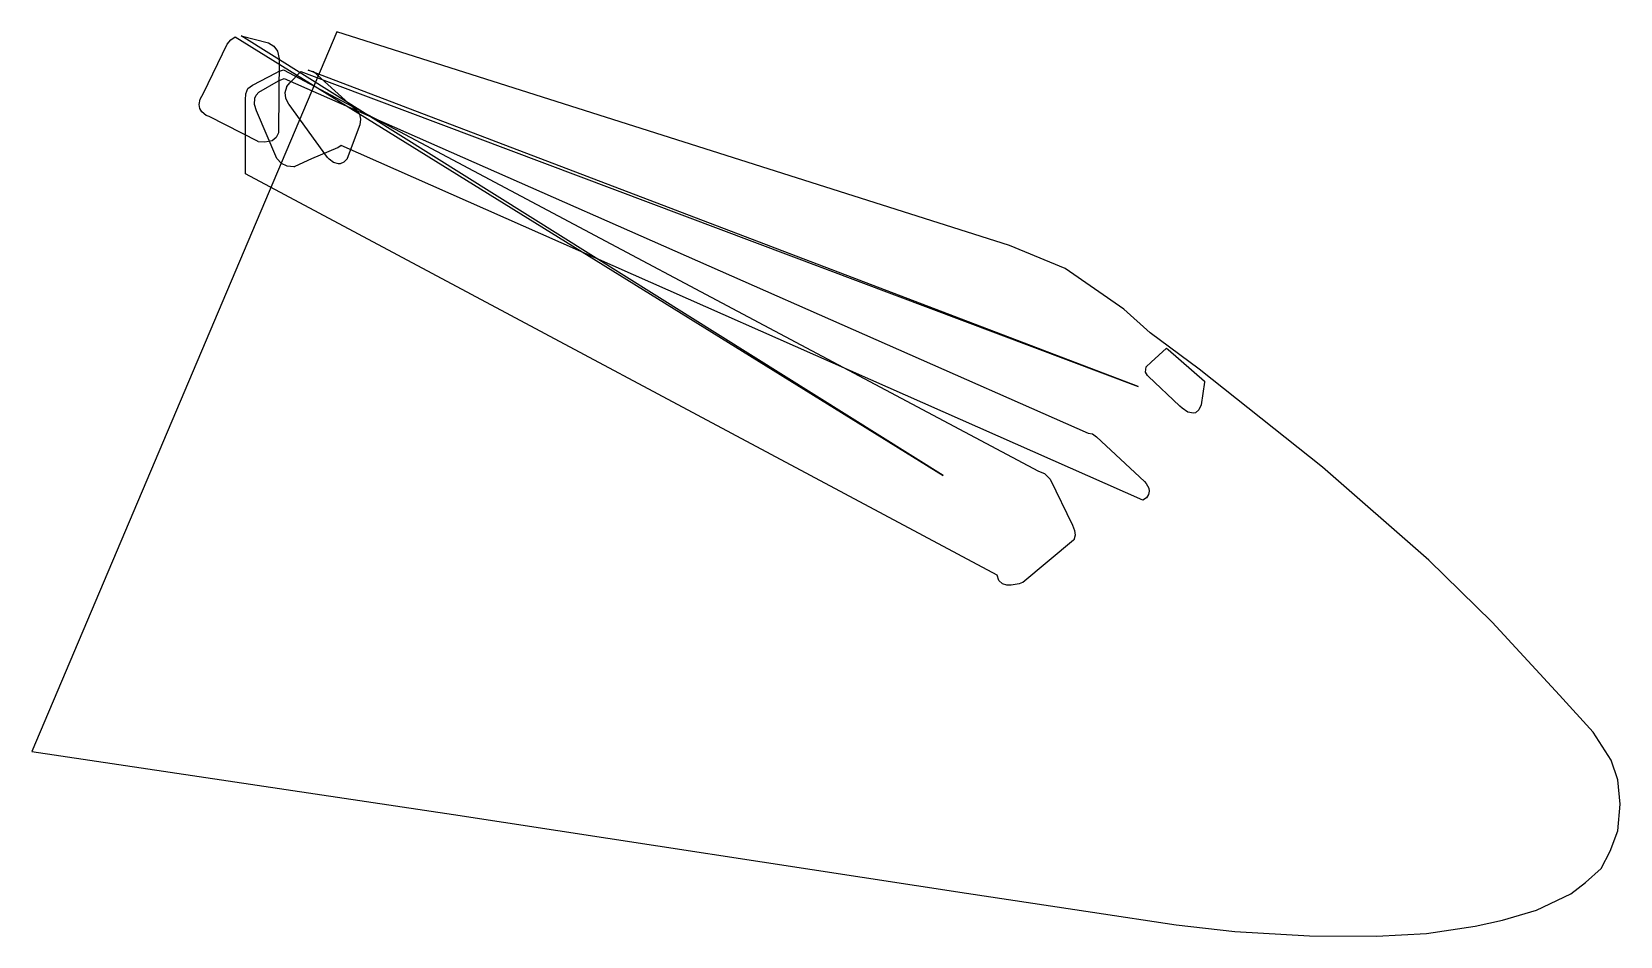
# Model space of a CAD drawing. Extents: x 0 to 206, y -21 to 101.
# Drawn here: x 161.65 to 205.54, y 75.62 to 100.64 of the extents above; entities that cross this region are included whole.
import ezdxf

# ---------------------------------------------------------------- set-up
doc = ezdxf.new("R2010")
doc.units = 0

msp = doc.modelspace()

# ---------------------------------------------------------------- linework, layer by layer
at = {"layer": 'F.Cu'}
for p, q in [((170.072, 100.641), (161.64503, 80.7339)), ((188.67055, 94.727577), (170.072, 100.641)), ((166.393583, 98.944525), (167.048428, 100.293895)), ((167.048428, 100.293895), (167.048993, 100.295024)), ((167.048993, 100.295024), (167.150415, 100.417943)), ((167.150415, 100.417943), (167.270582, 100.498421)), ((167.270582, 100.498421), (186.829489, 88.368743)), ((186.829489, 88.368743), (167.434, 100.525)), ((167.434, 100.525), (168.188614, 100.331523)), ((168.188614, 100.331523), (168.189, 100.331)), ((168.189, 100.331), (168.33838, 100.243359)), ((168.33838, 100.243359), (168.439805, 100.10776)), ((168.439805, 100.10776), (168.485556, 99.890582)), ((168.486, 99.8904), (168.466696, 97.90823)), ((168.485556, 99.890582), (168.486, 99.8904)), ((167.745608, 99.161136), (168.398246, 99.506198)), ((167.924095, 98.97303), (168.459323, 99.280607)), ((168.398246, 99.506198), (168.461086, 99.54313)), ((168.459323, 99.280607), (168.618626, 99.346201)), ((168.461086, 99.54313), (168.601647, 99.585023)), ((168.601647, 99.585023), (189.470359, 88.48505)), ((168.618626, 99.346201), (190.841779, 89.54063)), ((168.695548, 99.125887), (168.779332, 99.226759)), ((168.779332, 99.226759), (168.78046, 99.227888)), ((168.78046, 99.227888), (169.072605, 99.536018)), ((169.072605, 99.536018), (169.084176, 99.540985)), ((169.084176, 99.540985), (192.221469, 90.82661)), ((192.221469, 90.82661), (169.287, 99.5817)), ((169.287, 99.5817), (169.435277, 99.53981)), ((169.435277, 99.53981), (169.541661, 99.442243)), ((169.541661, 99.442243), (170.591731, 98.48754)), ((166.272318, 98.631987), (166.302635, 98.775302)), ((166.302635, 98.775302), (166.393583, 98.944525)), ((167.556, 98.7582), (167.561503, 98.927973)), ((167.561503, 98.927973), (167.615523, 99.069634)), ((167.615523, 99.069634), (167.745608, 99.161136)), ((167.798413, 98.631282), (167.808883, 98.802159)), ((167.808883, 98.802159), (167.848569, 98.889803)), ((167.848569, 98.889803), (167.920228, 98.969728)), ((167.920228, 98.969728), (167.924095, 98.97303)), ((168.651443, 98.964942), (168.691682, 99.120384)), ((168.663578, 98.807846), (168.651443, 98.964942)), ((168.753977, 98.631457), (168.663578, 98.807846)), ((168.691682, 99.120384), (168.695548, 99.125887)), ((166.289957, 98.514027), (166.272318, 98.631987)), ((166.342321, 98.424179), (166.289957, 98.514027)), ((166.468, 98.326615), (166.342321, 98.424179)), ((167.556, 96.7132), (167.556, 98.7582)), ((167.854084, 98.457097), (167.798413, 98.631282)), ((168.413567, 97.139697), (167.854084, 98.457097)), ((168.755106, 98.629199), (168.753977, 98.631457)), ((168.75567, 98.62807), (168.755106, 98.629199)), ((169.814, 97.1657), (168.75567, 98.62807)), ((170.591731, 98.48754), (170.700872, 98.35966)), ((170.700872, 98.35966), (170.732289, 98.221303)), ((166.544067, 98.297399), (166.468, 98.326615)), ((167.897847, 97.601217), (166.544067, 98.297399)), ((168.466696, 97.90823), (168.460628, 97.84484)), ((170.712, 98.0686), (170.361427, 97.136494)), ((170.712449, 98.069719), (170.712, 98.0686)), ((170.732289, 98.221303), (170.712449, 98.069719)), ((167.90335, 97.600088), (167.897847, 97.601217)), ((168.088008, 97.584114), (167.90335, 97.600088)), ((168.285343, 97.623801), (168.088008, 97.584114)), ((168.401096, 97.712548), (168.285343, 97.623801)), ((168.460628, 97.84484), (168.401096, 97.712548)), ((170.199, 97.4975), (170.101986, 97.434663)), ((192.34883, 87.683011), (170.199, 97.4975)), ((168.415825, 97.136395), (168.413567, 97.139697)), ((168.550321, 96.99363), (168.415825, 97.136395)), ((169.372738, 97.124815), (168.913024, 96.910944)), ((170.095382, 97.431841), (169.372738, 97.124815)), ((169.814064, 97.165159), (169.814, 97.1657)), ((169.860365, 97.113346), (169.814064, 97.165159)), ((169.983837, 97.020743), (169.860365, 97.113346)), ((170.117782, 96.983812), (169.983837, 97.020743)), ((170.101986, 97.434663), (170.095382, 97.431841)), ((170.268266, 97.033429), (170.167945, 96.987678)), ((170.357561, 97.12989), (170.268266, 97.033429)), ((170.361427, 97.136494), (170.357561, 97.12989)), ((188.325595, 85.609381), (167.556, 96.7132)), ((168.706314, 96.926382), (168.550321, 96.99363)), ((168.889318, 96.904876), (168.706314, 96.926382)), ((168.901989, 96.905441), (168.889318, 96.904876)), ((168.913024, 96.910944), (168.901989, 96.905441)), ((170.167945, 96.987678), (170.117782, 96.983812)), ((190.20844, 94.090924), (188.67055, 94.727577)), ((191.82901, 92.966994), (190.20844, 94.090924)), ((192.549449, 92.310498), (191.82901, 92.966994)), ((193.911499, 91.310048), (192.549449, 92.310498)), ((192.585279, 91.500263), (193.0075, 91.88605)), ((193.0075, 91.88605), (193.048843, 91.850222)), ((193.048843, 91.850222), (194.059223, 90.977648)), ((192.428733, 91.227964), (192.446372, 91.370729)), ((192.446372, 91.370729), (192.585279, 91.500263)), ((192.480549, 91.133155), (192.428733, 91.227964)), ((192.515273, 91.100634), (192.480549, 91.133155)), ((193.368013, 90.291995), (192.50977, 91.105037)), ((192.50977, 91.105037), (192.515273, 91.100634)), ((197.315249, 88.601928), (193.911499, 91.310048)), ((194.05482, 90.945128), (193.95891, 90.32446)), ((194.059223, 90.977648), (194.05482, 90.945128)), ((193.371315, 90.289173), (193.368013, 90.291995)), ((193.43801, 90.225233), (193.371315, 90.289173)), ((193.593455, 90.121604), (193.43801, 90.225233)), ((193.749998, 90.08798), (193.593455, 90.121604)), ((193.805672, 90.101216), (193.749998, 90.08798)), ((193.899928, 90.180041), (193.805672, 90.101216)), ((193.95891, 90.32446), (193.899928, 90.180041)), ((190.841779, 89.54063), (190.96084, 89.519125)), ((190.96084, 89.519125), (191.072185, 89.43975)), ((191.072185, 89.43975), (192.400065, 88.19786)), ((189.470359, 88.48505), (189.632417, 88.425518)), ((189.632417, 88.425518), (189.786756, 88.270076)), ((189.786756, 88.270076), (189.789578, 88.26621)), ((189.789578, 88.26621), (189.791272, 88.262908)), ((189.791272, 88.262908), (190.408082, 86.991808)), ((200.252669, 86.021138), (197.315249, 88.601928)), ((192.400065, 88.19786), (192.401194, 88.197295)), ((192.401194, 88.197295), (192.443637, 88.147686)), ((192.443637, 88.147686), (192.512539, 88.018702)), ((192.511438, 87.839006), (192.451906, 87.753566)), ((192.527976, 87.932712), (192.511438, 87.839006)), ((192.512539, 88.018702), (192.527976, 87.932712)), ((192.451906, 87.753566), (192.34883, 87.683011)), ((190.408082, 86.991808), (190.460445, 86.850147)), ((190.437297, 86.575655), (189.036107, 85.407635)), ((190.442264, 86.58336), (190.437297, 86.575655)), ((190.48085, 86.718959), (190.442264, 86.58336)), ((190.460445, 86.850147), (190.48085, 86.718959)), ((188.3741, 85.465513), (188.325595, 85.609381)), ((202.004979, 84.306308), (200.252669, 86.021138)), ((188.470013, 85.374564), (188.3741, 85.465513)), ((188.590177, 85.335979), (188.470013, 85.374564)), ((188.714199, 85.332112), (188.590177, 85.335979)), ((188.931377, 85.372349), (188.714199, 85.332112)), ((189.026737, 85.403769), (188.931377, 85.372349)), ((189.036107, 85.407635), (189.026737, 85.403769)), ((203.864779, 82.288308), (202.004979, 84.306308)), ((204.799639, 81.272418), (203.864779, 82.288308)), ((205.294078, 80.490243), (204.799639, 81.272418)), ((161.64503, 80.7339), (173.30153, 78.98765)), ((205.477632, 79.954464), (205.294078, 80.490243)), ((205.54488, 79.280329), (205.477632, 79.954464)), ((205.477632, 78.54115), (205.54488, 79.280329)), ((173.30153, 78.98765), (187.48213, 76.81531)), ((205.264862, 77.97891), (205.477632, 78.54115)), ((205.016264, 77.499903), (205.264862, 77.97891)), ((204.584112, 77.113502), (205.016264, 77.499903)), ((204.182829, 76.793248), (204.584112, 77.113502)), ((187.48213, 76.81531), (190.95974, 76.292206)), ((203.227572, 76.342904), (204.182829, 76.793248)), ((190.95974, 76.292206), (193.27319, 75.939428)), ((201.53424, 75.904689), (202.294365, 76.071155)), ((202.294365, 76.071155), (203.227572, 76.342904)), ((193.27319, 75.939428), (194.89817, 75.758081)), ((194.89817, 75.758081), (196.95475, 75.631301)), ((196.95475, 75.631301), (198.80794, 75.623568)), ((198.80794, 75.623568), (200.19369, 75.701292)), ((200.19369, 75.701292), (201.53424, 75.904689))]:
    msp.add_line(p, q, dxfattribs=at)

doc.saveas('drawing.dxf')
